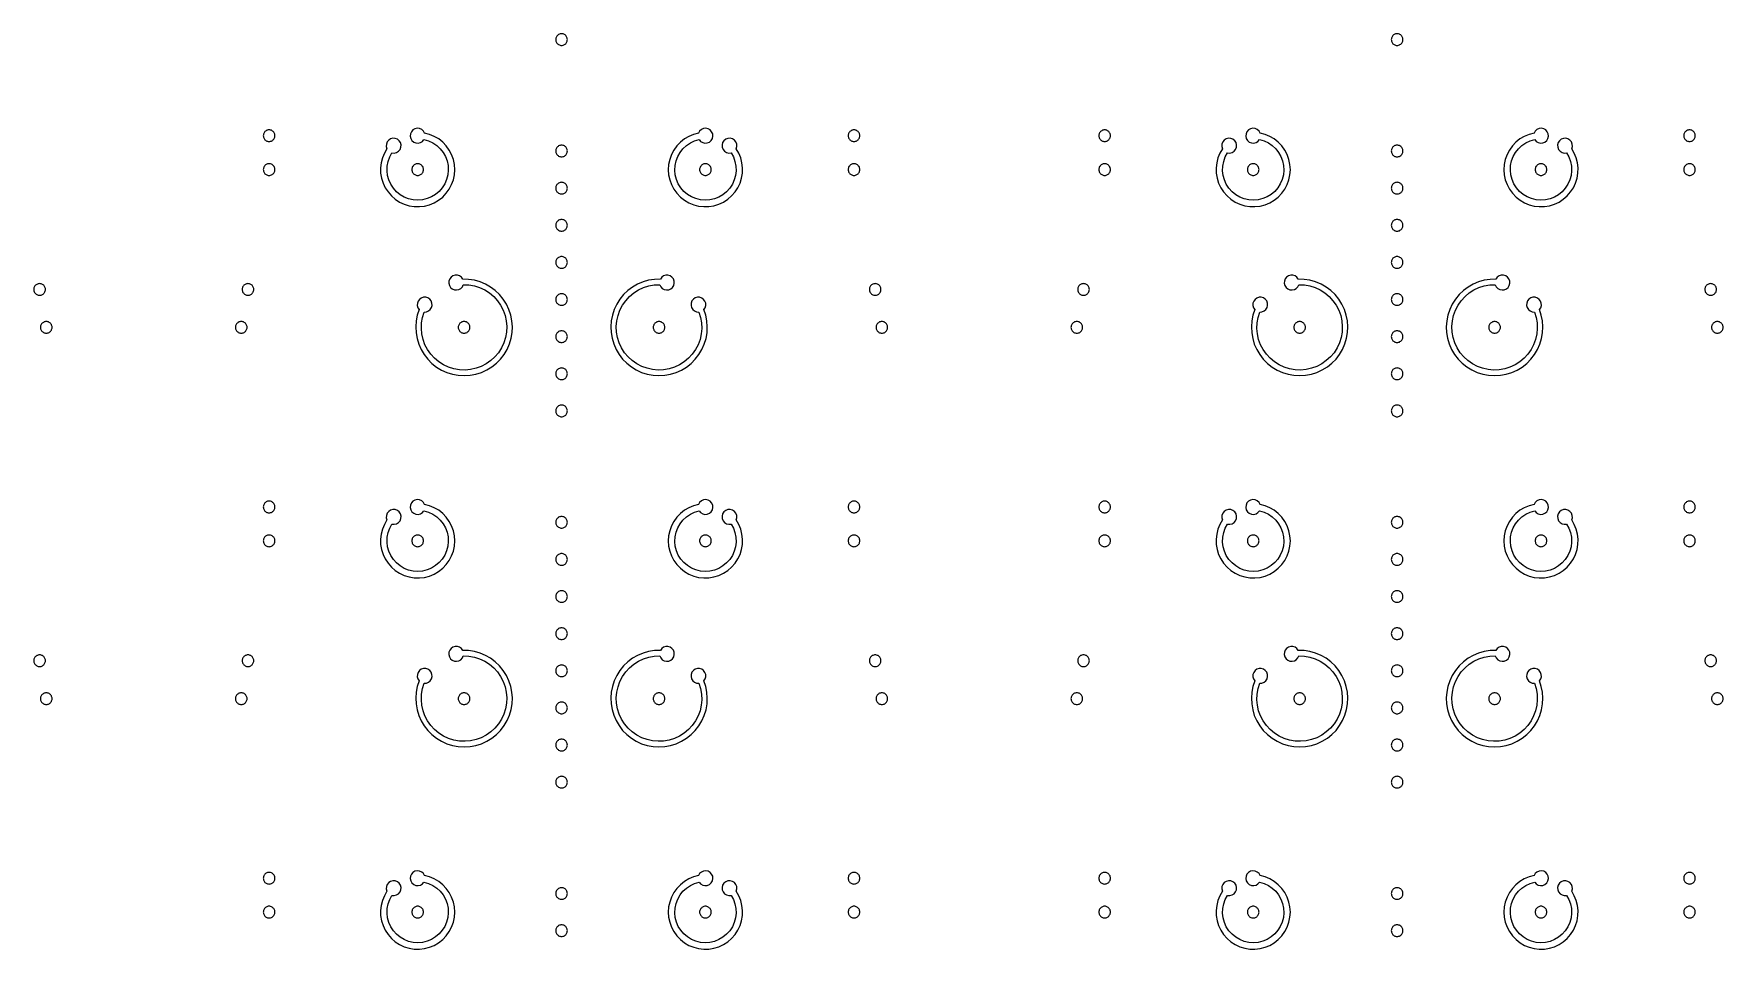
# Model space of a CAD drawing. Extents: x -100 to 100, y -100 to 100.
# Drawn here: x 30.92 to 52.71, y -25.39 to -13.58 of the extents above; entities that cross this region are included whole.
import ezdxf

# ---------------------------------------------------------------- set-up
doc = ezdxf.new("R2010")
doc.units = 0
doc.layers.add('L5', color=7, linetype='continuous')

# ---------------------------------------------------------------- blocks, each defined once
blk = doc.blocks.new('LDI_XFL94-0512-011_L5_B1')
at = {"layer": 'L5'}
for points in [[(33.952, -53.141), (33.942, -53.141), (33.933, -53.143), (33.923, -53.146), (33.915, -53.151), (33.906, -53.156), (33.899, -53.163), (33.893, -53.17), (33.887, -53.178), (33.883, -53.187), (33.88, -53.196), (33.878, -53.206), (33.877, -53.216), (33.878, -53.225), (33.88, -53.235), (33.883, -53.244), (33.887, -53.253), (33.893, -53.261), (33.899, -53.269), (33.906, -53.275), (33.915, -53.281), (33.923, -53.285), (33.933, -53.288), (33.942, -53.29), (33.952, -53.291), (33.962, -53.29), (33.972, -53.288), (33.981, -53.285), (33.99, -53.281), (33.998, -53.275), (34.005, -53.269), (34.012, -53.261), (34.017, -53.253), (34.021, -53.244), (34.025, -53.235), (34.026, -53.225), (34.027, -53.216), (34.026, -53.206), (34.025, -53.196), (34.021, -53.187), (34.017, -53.178), (34.012, -53.17), (34.005, -53.163), (33.998, -53.156), (33.99, -53.151), (33.981, -53.146), (33.972, -53.143), (33.962, -53.141), (33.952, -53.141)], [(35.958, -53.182), (35.943, -53.156), (35.921, -53.136), (35.893, -53.123), (35.863, -53.12), (35.834, -53.126), (35.808, -53.141), (35.788, -53.164), (35.776, -53.191), (35.773, -53.221), (35.779, -53.251), (35.794, -53.277), (35.817, -53.297), (35.845, -53.308), (35.875, -53.311), (35.904, -53.304), (35.93, -53.289), (35.95, -53.266), (36.008, -53.283), (36.063, -53.309), (36.114, -53.343), (36.158, -53.384), (36.196, -53.432), (36.226, -53.485), (36.248, -53.542), (36.26, -53.601), (36.263, -53.662), (36.257, -53.722), (36.242, -53.781), (36.218, -53.837), (36.185, -53.888), (36.146, -53.934), (36.099, -53.973), (36.047, -54.005), (35.991, -54.028), (35.932, -54.043), (35.871, -54.048), (35.811, -54.044), (35.751, -54.03), (35.695, -54.008), (35.642, -53.977), (35.595, -53.938), (35.555, -53.893), (35.522, -53.842), (35.497, -53.787), (35.48, -53.728), (35.473, -53.668), (35.476, -53.607), (35.487, -53.547), (35.508, -53.49), (35.537, -53.437), (35.567, -53.439), (35.597, -53.432), (35.622, -53.416), (35.641, -53.393), (35.653, -53.365), (35.655, -53.335), (35.647, -53.305), (35.631, -53.28), (35.607, -53.261), (35.579, -53.25), (35.549, -53.248), (35.52, -53.256), (35.495, -53.273), (35.476, -53.296), (35.465, -53.324), (35.464, -53.354), (35.472, -53.383), (35.439, -53.441), (35.414, -53.502), (35.397, -53.566), (35.39, -53.632), (35.391, -53.698), (35.402, -53.764), (35.422, -53.827), (35.45, -53.887), (35.487, -53.942), (35.53, -53.992), (35.58, -54.035), (35.636, -54.072), (35.696, -54.1), (35.759, -54.119), (35.824, -54.13), (35.891, -54.131), (35.956, -54.124), (36.021, -54.107), (36.082, -54.082), (36.139, -54.048), (36.191, -54.007), (36.237, -53.959), (36.275, -53.905), (36.306, -53.847), (36.329, -53.784), (36.343, -53.72), (36.347, -53.654), (36.343, -53.587), (36.329, -53.523), (36.307, -53.46), (36.276, -53.402), (36.238, -53.348), (36.192, -53.3), (36.14, -53.258), (36.083, -53.225), (36.022, -53.199), (35.958, -53.182)], [(39.977, -53.383), (39.985, -53.354), (39.984, -53.324), (39.973, -53.296), (39.954, -53.273), (39.929, -53.256), (39.9, -53.248), (39.87, -53.25), (39.842, -53.261), (39.818, -53.28), (39.802, -53.305), (39.795, -53.335), (39.796, -53.365), (39.808, -53.393), (39.827, -53.416), (39.853, -53.432), (39.882, -53.439), (39.912, -53.437), (39.941, -53.49), (39.962, -53.547), (39.973, -53.607), (39.976, -53.668), (39.969, -53.728), (39.953, -53.787), (39.928, -53.842), (39.894, -53.893), (39.854, -53.938), (39.807, -53.977), (39.754, -54.008), (39.698, -54.03), (39.638, -54.044), (39.578, -54.048), (39.517, -54.043), (39.458, -54.028), (39.402, -54.005), (39.35, -53.973), (39.304, -53.934), (39.264, -53.888), (39.231, -53.837), (39.207, -53.781), (39.192, -53.722), (39.186, -53.662), (39.189, -53.601), (39.202, -53.542), (39.223, -53.485), (39.253, -53.432), (39.291, -53.384), (39.336, -53.343), (39.386, -53.309), (39.441, -53.283), (39.499, -53.266), (39.519, -53.289), (39.545, -53.304), (39.574, -53.311), (39.604, -53.308), (39.632, -53.297), (39.655, -53.277), (39.67, -53.251), (39.676, -53.221), (39.674, -53.191), (39.661, -53.164), (39.641, -53.141), (39.615, -53.126), (39.586, -53.12), (39.556, -53.123), (39.528, -53.136), (39.506, -53.156), (39.491, -53.182), (39.427, -53.199), (39.366, -53.225), (39.309, -53.258), (39.257, -53.3), (39.211, -53.348), (39.173, -53.402), (39.142, -53.46), (39.12, -53.523), (39.106, -53.587), (39.102, -53.654), (39.106, -53.72), (39.12, -53.784), (39.143, -53.847), (39.174, -53.905), (39.213, -53.959), (39.258, -54.007), (39.31, -54.048), (39.367, -54.082), (39.429, -54.107), (39.493, -54.124), (39.558, -54.131), (39.625, -54.13), (39.69, -54.119), (39.753, -54.1), (39.813, -54.072), (39.869, -54.035), (39.919, -53.992), (39.963, -53.942), (39.999, -53.887), (40.027, -53.827), (40.047, -53.764), (40.058, -53.698), (40.059, -53.632), (40.052, -53.566), (40.036, -53.502), (40.01, -53.441), (39.977, -53.383)], [(41.497, -53.141), (41.487, -53.141), (41.478, -53.143), (41.468, -53.146), (41.46, -53.151), (41.451, -53.156), (41.444, -53.163), (41.438, -53.17), (41.432, -53.178), (41.428, -53.187), (41.425, -53.196), (41.423, -53.206), (41.422, -53.216), (41.423, -53.225), (41.425, -53.235), (41.428, -53.244), (41.432, -53.253), (41.438, -53.261), (41.444, -53.269), (41.451, -53.275), (41.46, -53.281), (41.468, -53.285), (41.478, -53.288), (41.487, -53.29), (41.497, -53.291), (41.507, -53.29), (41.516, -53.288), (41.526, -53.285), (41.535, -53.281), (41.543, -53.275), (41.55, -53.269), (41.557, -53.261), (41.562, -53.253), (41.566, -53.244), (41.569, -53.235), (41.571, -53.225), (41.572, -53.216), (41.571, -53.206), (41.569, -53.196), (41.566, -53.187), (41.562, -53.178), (41.557, -53.17), (41.55, -53.163), (41.543, -53.156), (41.535, -53.151), (41.526, -53.146), (41.516, -53.143), (41.507, -53.141), (41.497, -53.141)], [(44.731, -53.141), (44.721, -53.141), (44.711, -53.143), (44.702, -53.146), (44.693, -53.151), (44.685, -53.156), (44.678, -53.163), (44.671, -53.17), (44.666, -53.178), (44.661, -53.187), (44.658, -53.196), (44.656, -53.206), (44.656, -53.216), (44.656, -53.225), (44.658, -53.235), (44.661, -53.244), (44.666, -53.253), (44.671, -53.261), (44.678, -53.269), (44.685, -53.275), (44.693, -53.281), (44.702, -53.285), (44.711, -53.288), (44.721, -53.29), (44.731, -53.291), (44.74, -53.29), (44.75, -53.288), (44.759, -53.285), (44.768, -53.281), (44.776, -53.275), (44.784, -53.269), (44.79, -53.261), (44.795, -53.253), (44.8, -53.244), (44.803, -53.235), (44.805, -53.225), (44.806, -53.216), (44.805, -53.206), (44.803, -53.196), (44.8, -53.187), (44.795, -53.178), (44.79, -53.17), (44.784, -53.163), (44.776, -53.156), (44.768, -53.151), (44.759, -53.146), (44.75, -53.143), (44.74, -53.141), (44.731, -53.141)], [(46.736, -53.182), (46.722, -53.156), (46.699, -53.136), (46.672, -53.123), (46.642, -53.12), (46.612, -53.126), (46.586, -53.141), (46.566, -53.164), (46.554, -53.191), (46.551, -53.221), (46.558, -53.251), (46.573, -53.277), (46.596, -53.297), (46.623, -53.308), (46.653, -53.311), (46.683, -53.304), (46.708, -53.289), (46.728, -53.266), (46.787, -53.283), (46.842, -53.309), (46.892, -53.343), (46.937, -53.384), (46.974, -53.432), (47.004, -53.485), (47.026, -53.542), (47.039, -53.601), (47.042, -53.662), (47.036, -53.722), (47.02, -53.781), (46.996, -53.837), (46.964, -53.888), (46.924, -53.934), (46.878, -53.973), (46.826, -54.005), (46.769, -54.028), (46.71, -54.043), (46.65, -54.048), (46.589, -54.044), (46.53, -54.03), (46.473, -54.008), (46.421, -53.977), (46.374, -53.938), (46.333, -53.893), (46.3, -53.842), (46.275, -53.787), (46.259, -53.728), (46.252, -53.668), (46.254, -53.607), (46.266, -53.547), (46.286, -53.49), (46.316, -53.437), (46.346, -53.439), (46.375, -53.432), (46.401, -53.416), (46.42, -53.393), (46.431, -53.365), (46.433, -53.335), (46.425, -53.305), (46.409, -53.28), (46.386, -53.261), (46.358, -53.25), (46.328, -53.248), (46.299, -53.256), (46.273, -53.273), (46.254, -53.296), (46.244, -53.324), (46.242, -53.354), (46.25, -53.383), (46.217, -53.441), (46.192, -53.502), (46.176, -53.566), (46.168, -53.632), (46.17, -53.698), (46.181, -53.764), (46.2, -53.827), (46.229, -53.887), (46.265, -53.942), (46.309, -53.992), (46.359, -54.035), (46.414, -54.072), (46.474, -54.1), (46.537, -54.119), (46.603, -54.13), (46.669, -54.131), (46.735, -54.124), (46.799, -54.107), (46.86, -54.082), (46.917, -54.048), (46.969, -54.007), (47.015, -53.959), (47.054, -53.905), (47.085, -53.847), (47.107, -53.784), (47.121, -53.72), (47.126, -53.654), (47.121, -53.587), (47.108, -53.523), (47.085, -53.46), (47.055, -53.402), (47.016, -53.348), (46.97, -53.3), (46.919, -53.258), (46.862, -53.225), (46.801, -53.199), (46.736, -53.182)], [(50.756, -53.383), (50.764, -53.354), (50.762, -53.324), (50.752, -53.296), (50.733, -53.273), (50.707, -53.256), (50.678, -53.248), (50.648, -53.25), (50.62, -53.261), (50.597, -53.28), (50.581, -53.305), (50.573, -53.335), (50.575, -53.365), (50.586, -53.393), (50.605, -53.416), (50.631, -53.432), (50.66, -53.439), (50.69, -53.437), (50.72, -53.49), (50.74, -53.547), (50.752, -53.607), (50.754, -53.668), (50.747, -53.728), (50.731, -53.787), (50.706, -53.842), (50.673, -53.893), (50.632, -53.938), (50.585, -53.977), (50.533, -54.008), (50.476, -54.03), (50.417, -54.044), (50.356, -54.048), (50.296, -54.043), (50.237, -54.028), (50.18, -54.005), (50.128, -53.973), (50.082, -53.934), (50.042, -53.888), (50.01, -53.837), (49.986, -53.781), (49.97, -53.722), (49.964, -53.662), (49.967, -53.601), (49.98, -53.542), (50.002, -53.485), (50.032, -53.432), (50.069, -53.384), (50.114, -53.343), (50.164, -53.309), (50.219, -53.283), (50.278, -53.266), (50.298, -53.289), (50.323, -53.304), (50.353, -53.311), (50.383, -53.308), (50.41, -53.297), (50.433, -53.277), (50.448, -53.251), (50.455, -53.221), (50.452, -53.191), (50.44, -53.164), (50.42, -53.141), (50.394, -53.126), (50.364, -53.12), (50.334, -53.123), (50.307, -53.136), (50.284, -53.156), (50.269, -53.182), (50.205, -53.199), (50.144, -53.225), (50.087, -53.258), (50.036, -53.3), (49.99, -53.348), (49.951, -53.402), (49.921, -53.46), (49.898, -53.523), (49.885, -53.587), (49.88, -53.654), (49.885, -53.72), (49.899, -53.784), (49.921, -53.847), (49.952, -53.905), (49.991, -53.959), (50.037, -54.007), (50.089, -54.048), (50.146, -54.082), (50.207, -54.107), (50.271, -54.124), (50.337, -54.131), (50.403, -54.13), (50.469, -54.119), (50.532, -54.1), (50.592, -54.072), (50.647, -54.035), (50.697, -53.992), (50.741, -53.942), (50.777, -53.887), (50.806, -53.827), (50.825, -53.764), (50.836, -53.698), (50.838, -53.632), (50.83, -53.566), (50.814, -53.502), (50.789, -53.441), (50.756, -53.383)], [(52.275, -53.141), (52.266, -53.141), (52.256, -53.143), (52.247, -53.146), (52.238, -53.151), (52.23, -53.156), (52.222, -53.163), (52.216, -53.17), (52.21, -53.178), (52.206, -53.187), (52.203, -53.196), (52.201, -53.206), (52.2, -53.216), (52.201, -53.225), (52.203, -53.235), (52.206, -53.244), (52.21, -53.253), (52.216, -53.261), (52.222, -53.269), (52.23, -53.275), (52.238, -53.281), (52.247, -53.285), (52.256, -53.288), (52.266, -53.29), (52.275, -53.291), (52.285, -53.29), (52.295, -53.288), (52.304, -53.285), (52.313, -53.281), (52.321, -53.275), (52.328, -53.269), (52.335, -53.261), (52.34, -53.253), (52.345, -53.244), (52.348, -53.235), (52.35, -53.225), (52.35, -53.216), (52.35, -53.206), (52.348, -53.196), (52.345, -53.187), (52.34, -53.178), (52.335, -53.17), (52.328, -53.163), (52.321, -53.156), (52.313, -53.151), (52.304, -53.146), (52.295, -53.143), (52.285, -53.141), (52.275, -53.141)], [(37.725, -53.338), (37.715, -53.339), (37.705, -53.341), (37.696, -53.344), (37.687, -53.348), (37.679, -53.354), (37.672, -53.36), (37.665, -53.368), (37.66, -53.376), (37.655, -53.384), (37.652, -53.394), (37.65, -53.403), (37.65, -53.413), (37.65, -53.423), (37.652, -53.433), (37.655, -53.442), (37.66, -53.451), (37.665, -53.459), (37.672, -53.466), (37.679, -53.473), (37.687, -53.478), (37.696, -53.482), (37.705, -53.486), (37.715, -53.488), (37.725, -53.488), (37.734, -53.488), (37.744, -53.486), (37.753, -53.482), (37.762, -53.478), (37.77, -53.473), (37.778, -53.466), (37.784, -53.459), (37.79, -53.451), (37.794, -53.442), (37.797, -53.433), (37.799, -53.423), (37.8, -53.413), (37.799, -53.403), (37.797, -53.394), (37.794, -53.384), (37.79, -53.376), (37.784, -53.368), (37.778, -53.36), (37.77, -53.354), (37.762, -53.348), (37.753, -53.344), (37.744, -53.341), (37.734, -53.339), (37.725, -53.338)], [(48.503, -53.338), (48.493, -53.339), (48.484, -53.341), (48.474, -53.344), (48.465, -53.348), (48.457, -53.354), (48.45, -53.36), (48.443, -53.368), (48.438, -53.376), (48.434, -53.384), (48.431, -53.394), (48.429, -53.403), (48.428, -53.413), (48.429, -53.423), (48.431, -53.433), (48.434, -53.442), (48.438, -53.451), (48.443, -53.459), (48.45, -53.466), (48.457, -53.473), (48.465, -53.478), (48.474, -53.482), (48.484, -53.486), (48.493, -53.488), (48.503, -53.488), (48.513, -53.488), (48.522, -53.486), (48.532, -53.482), (48.54, -53.478), (48.549, -53.473), (48.556, -53.466), (48.562, -53.459), (48.568, -53.451), (48.572, -53.442), (48.575, -53.433), (48.577, -53.423), (48.578, -53.413), (48.577, -53.403), (48.575, -53.394), (48.572, -53.384), (48.568, -53.376), (48.562, -53.368), (48.556, -53.36), (48.549, -53.354), (48.54, -53.348), (48.532, -53.344), (48.522, -53.341), (48.513, -53.339), (48.503, -53.338)], [(33.952, -53.578), (33.942, -53.578), (33.933, -53.58), (33.923, -53.583), (33.915, -53.588), (33.906, -53.593), (33.899, -53.6), (33.893, -53.607), (33.887, -53.615), (33.883, -53.624), (33.88, -53.633), (33.878, -53.643), (33.877, -53.653), (33.878, -53.662), (33.88, -53.672), (33.883, -53.681), (33.887, -53.69), (33.893, -53.698), (33.899, -53.706), (33.906, -53.712), (33.915, -53.718), (33.923, -53.722), (33.933, -53.725), (33.942, -53.727), (33.952, -53.728), (33.962, -53.727), (33.972, -53.725), (33.981, -53.722), (33.99, -53.718), (33.998, -53.712), (34.005, -53.706), (34.012, -53.698), (34.017, -53.69), (34.021, -53.681), (34.025, -53.672), (34.026, -53.662), (34.027, -53.653), (34.026, -53.643), (34.025, -53.633), (34.021, -53.624), (34.017, -53.615), (34.012, -53.607), (34.005, -53.6), (33.998, -53.593), (33.99, -53.588), (33.981, -53.583), (33.972, -53.58), (33.962, -53.578), (33.952, -53.578)], [(35.868, -53.578), (35.858, -53.578), (35.849, -53.58), (35.84, -53.583), (35.831, -53.588), (35.823, -53.593), (35.815, -53.6), (35.809, -53.607), (35.803, -53.615), (35.799, -53.624), (35.796, -53.633), (35.794, -53.643), (35.793, -53.653), (35.794, -53.662), (35.796, -53.672), (35.799, -53.681), (35.803, -53.69), (35.809, -53.698), (35.815, -53.706), (35.823, -53.712), (35.831, -53.718), (35.84, -53.722), (35.849, -53.725), (35.858, -53.727), (35.868, -53.728), (35.878, -53.727), (35.888, -53.725), (35.897, -53.722), (35.906, -53.718), (35.914, -53.712), (35.921, -53.706), (35.928, -53.698), (35.933, -53.69), (35.938, -53.681), (35.941, -53.672), (35.943, -53.662), (35.943, -53.653), (35.943, -53.643), (35.941, -53.633), (35.938, -53.624), (35.933, -53.615), (35.928, -53.607), (35.921, -53.6), (35.914, -53.593), (35.906, -53.588), (35.897, -53.583), (35.888, -53.58), (35.878, -53.578), (35.868, -53.578)], [(39.581, -53.578), (39.571, -53.578), (39.561, -53.58), (39.552, -53.583), (39.543, -53.588), (39.535, -53.593), (39.528, -53.6), (39.521, -53.607), (39.516, -53.615), (39.512, -53.624), (39.508, -53.633), (39.506, -53.643), (39.506, -53.653), (39.506, -53.662), (39.508, -53.672), (39.512, -53.681), (39.516, -53.69), (39.521, -53.698), (39.528, -53.706), (39.535, -53.712), (39.543, -53.718), (39.552, -53.722), (39.561, -53.725), (39.571, -53.727), (39.581, -53.728), (39.591, -53.727), (39.6, -53.725), (39.61, -53.722), (39.618, -53.718), (39.626, -53.712), (39.634, -53.706), (39.64, -53.698), (39.646, -53.69), (39.65, -53.681), (39.653, -53.672), (39.655, -53.662), (39.656, -53.653), (39.655, -53.643), (39.653, -53.633), (39.65, -53.624), (39.646, -53.615), (39.64, -53.607), (39.634, -53.6), (39.626, -53.593), (39.618, -53.588), (39.61, -53.583), (39.6, -53.58), (39.591, -53.578), (39.581, -53.578)], [(41.497, -53.578), (41.487, -53.578), (41.478, -53.58), (41.468, -53.583), (41.46, -53.588), (41.451, -53.593), (41.444, -53.6), (41.438, -53.607), (41.432, -53.615), (41.428, -53.624), (41.425, -53.633), (41.423, -53.643), (41.422, -53.653), (41.423, -53.662), (41.425, -53.672), (41.428, -53.681), (41.432, -53.69), (41.438, -53.698), (41.444, -53.706), (41.451, -53.712), (41.46, -53.718), (41.468, -53.722), (41.478, -53.725), (41.487, -53.727), (41.497, -53.728), (41.507, -53.727), (41.516, -53.725), (41.526, -53.722), (41.535, -53.718), (41.543, -53.712), (41.55, -53.706), (41.557, -53.698), (41.562, -53.69), (41.566, -53.681), (41.569, -53.672), (41.571, -53.662), (41.572, -53.653), (41.571, -53.643), (41.569, -53.633), (41.566, -53.624), (41.562, -53.615), (41.557, -53.607), (41.55, -53.6), (41.543, -53.593), (41.535, -53.588), (41.526, -53.583), (41.516, -53.58), (41.507, -53.578), (41.497, -53.578)], [(44.731, -53.578), (44.721, -53.578), (44.711, -53.58), (44.702, -53.583), (44.693, -53.588), (44.685, -53.593), (44.678, -53.6), (44.671, -53.607), (44.666, -53.615), (44.661, -53.624), (44.658, -53.633), (44.656, -53.643), (44.656, -53.653), (44.656, -53.662), (44.658, -53.672), (44.661, -53.681), (44.666, -53.69), (44.671, -53.698), (44.678, -53.706), (44.685, -53.712), (44.693, -53.718), (44.702, -53.722), (44.711, -53.725), (44.721, -53.727), (44.731, -53.728), (44.74, -53.727), (44.75, -53.725), (44.759, -53.722), (44.768, -53.718), (44.776, -53.712), (44.784, -53.706), (44.79, -53.698), (44.795, -53.69), (44.8, -53.681), (44.803, -53.672), (44.805, -53.662), (44.806, -53.653), (44.805, -53.643), (44.803, -53.633), (44.8, -53.624), (44.795, -53.615), (44.79, -53.607), (44.784, -53.6), (44.776, -53.593), (44.768, -53.588), (44.759, -53.583), (44.75, -53.58), (44.74, -53.578), (44.731, -53.578)], [(46.647, -53.578), (46.637, -53.578), (46.627, -53.58), (46.618, -53.583), (46.609, -53.588), (46.601, -53.593), (46.594, -53.6), (46.587, -53.607), (46.582, -53.615), (46.577, -53.624), (46.574, -53.633), (46.572, -53.643), (46.572, -53.653), (46.572, -53.662), (46.574, -53.672), (46.577, -53.681), (46.582, -53.69), (46.587, -53.698), (46.594, -53.706), (46.601, -53.712), (46.609, -53.718), (46.618, -53.722), (46.627, -53.725), (46.637, -53.727), (46.647, -53.728), (46.656, -53.727), (46.666, -53.725), (46.675, -53.722), (46.684, -53.718), (46.692, -53.712), (46.7, -53.706), (46.706, -53.698), (46.712, -53.69), (46.716, -53.681), (46.719, -53.672), (46.721, -53.662), (46.722, -53.653), (46.721, -53.643), (46.719, -53.633), (46.716, -53.624), (46.712, -53.615), (46.706, -53.607), (46.7, -53.6), (46.692, -53.593), (46.684, -53.588), (46.675, -53.583), (46.666, -53.58), (46.656, -53.578), (46.647, -53.578)], [(50.359, -53.578), (50.349, -53.578), (50.34, -53.58), (50.331, -53.583), (50.322, -53.588), (50.314, -53.593), (50.306, -53.6), (50.3, -53.607), (50.294, -53.615), (50.29, -53.624), (50.287, -53.633), (50.285, -53.643), (50.284, -53.653), (50.285, -53.662), (50.287, -53.672), (50.29, -53.681), (50.294, -53.69), (50.3, -53.698), (50.306, -53.706), (50.314, -53.712), (50.322, -53.718), (50.331, -53.722), (50.34, -53.725), (50.349, -53.727), (50.359, -53.728), (50.369, -53.727), (50.379, -53.725), (50.388, -53.722), (50.397, -53.718), (50.405, -53.712), (50.412, -53.706), (50.419, -53.698), (50.424, -53.69), (50.429, -53.681), (50.432, -53.672), (50.434, -53.662), (50.434, -53.653), (50.434, -53.643), (50.432, -53.633), (50.429, -53.624), (50.424, -53.615), (50.419, -53.607), (50.412, -53.6), (50.405, -53.593), (50.397, -53.588), (50.388, -53.583), (50.379, -53.58), (50.369, -53.578), (50.359, -53.578)], [(52.275, -53.578), (52.266, -53.578), (52.256, -53.58), (52.247, -53.583), (52.238, -53.588), (52.23, -53.593), (52.222, -53.6), (52.216, -53.607), (52.21, -53.615), (52.206, -53.624), (52.203, -53.633), (52.201, -53.643), (52.2, -53.653), (52.201, -53.662), (52.203, -53.672), (52.206, -53.681), (52.21, -53.69), (52.216, -53.698), (52.222, -53.706), (52.23, -53.712), (52.238, -53.718), (52.247, -53.722), (52.256, -53.725), (52.266, -53.727), (52.275, -53.728), (52.285, -53.727), (52.295, -53.725), (52.304, -53.722), (52.313, -53.718), (52.321, -53.712), (52.328, -53.706), (52.335, -53.698), (52.34, -53.69), (52.345, -53.681), (52.348, -53.672), (52.35, -53.662), (52.35, -53.653), (52.35, -53.643), (52.348, -53.633), (52.345, -53.624), (52.34, -53.615), (52.335, -53.607), (52.328, -53.6), (52.321, -53.593), (52.313, -53.588), (52.304, -53.583), (52.295, -53.58), (52.285, -53.578), (52.275, -53.578)], [(37.725, -53.817), (37.715, -53.818), (37.705, -53.82), (37.696, -53.823), (37.687, -53.827), (37.679, -53.833), (37.672, -53.839), (37.665, -53.847), (37.66, -53.855), (37.655, -53.864), (37.652, -53.873), (37.65, -53.882), (37.65, -53.892), (37.65, -53.902), (37.652, -53.912), (37.655, -53.921), (37.66, -53.93), (37.665, -53.938), (37.672, -53.945), (37.679, -53.952), (37.687, -53.957), (37.696, -53.962), (37.705, -53.965), (37.715, -53.967), (37.725, -53.967), (37.734, -53.967), (37.744, -53.965), (37.753, -53.962), (37.762, -53.957), (37.77, -53.952), (37.778, -53.945), (37.784, -53.938), (37.79, -53.93), (37.794, -53.921), (37.797, -53.912), (37.799, -53.902), (37.8, -53.892), (37.799, -53.882), (37.797, -53.873), (37.794, -53.864), (37.79, -53.855), (37.784, -53.847), (37.778, -53.839), (37.77, -53.833), (37.762, -53.827), (37.753, -53.823), (37.744, -53.82), (37.734, -53.818), (37.725, -53.817)], [(48.503, -53.817), (48.493, -53.818), (48.484, -53.82), (48.474, -53.823), (48.465, -53.827), (48.457, -53.833), (48.45, -53.839), (48.443, -53.847), (48.438, -53.855), (48.434, -53.864), (48.431, -53.873), (48.429, -53.882), (48.428, -53.892), (48.429, -53.902), (48.431, -53.912), (48.434, -53.921), (48.438, -53.93), (48.443, -53.938), (48.45, -53.945), (48.457, -53.952), (48.465, -53.957), (48.474, -53.962), (48.484, -53.965), (48.493, -53.967), (48.503, -53.967), (48.513, -53.967), (48.522, -53.965), (48.532, -53.962), (48.54, -53.957), (48.549, -53.952), (48.556, -53.945), (48.562, -53.938), (48.568, -53.93), (48.572, -53.921), (48.575, -53.912), (48.577, -53.902), (48.578, -53.892), (48.577, -53.882), (48.575, -53.873), (48.572, -53.864), (48.568, -53.855), (48.562, -53.847), (48.556, -53.839), (48.549, -53.833), (48.54, -53.827), (48.532, -53.823), (48.522, -53.82), (48.513, -53.818), (48.503, -53.817)], [(37.725, -54.296), (37.715, -54.297), (37.705, -54.299), (37.696, -54.302), (37.687, -54.306), (37.679, -54.312), (37.672, -54.318), (37.665, -54.326), (37.66, -54.334), (37.655, -54.343), (37.652, -54.352), (37.65, -54.361), (37.65, -54.371), (37.65, -54.381), (37.652, -54.391), (37.655, -54.4), (37.66, -54.409), (37.665, -54.417), (37.672, -54.424), (37.679, -54.431), (37.687, -54.436), (37.696, -54.441), (37.705, -54.444), (37.715, -54.446), (37.725, -54.446), (37.734, -54.446), (37.744, -54.444), (37.753, -54.441), (37.762, -54.436), (37.77, -54.431), (37.778, -54.424), (37.784, -54.417), (37.79, -54.409), (37.794, -54.4), (37.797, -54.391), (37.799, -54.381), (37.8, -54.371), (37.799, -54.361), (37.797, -54.352), (37.794, -54.343), (37.79, -54.334), (37.784, -54.326), (37.778, -54.318), (37.77, -54.312), (37.762, -54.306), (37.753, -54.302), (37.744, -54.299), (37.734, -54.297), (37.725, -54.296)], [(48.503, -54.296), (48.493, -54.297), (48.484, -54.299), (48.474, -54.302), (48.465, -54.306), (48.457, -54.312), (48.45, -54.318), (48.443, -54.326), (48.438, -54.334), (48.434, -54.343), (48.431, -54.352), (48.429, -54.361), (48.428, -54.371), (48.429, -54.381), (48.431, -54.391), (48.434, -54.4), (48.438, -54.409), (48.443, -54.417), (48.45, -54.424), (48.457, -54.431), (48.465, -54.436), (48.474, -54.441), (48.484, -54.444), (48.493, -54.446), (48.503, -54.446), (48.513, -54.446), (48.522, -54.444), (48.532, -54.441), (48.54, -54.436), (48.549, -54.431), (48.556, -54.424), (48.562, -54.417), (48.568, -54.409), (48.572, -54.4), (48.575, -54.391), (48.577, -54.381), (48.578, -54.371), (48.577, -54.361), (48.575, -54.352), (48.572, -54.343), (48.568, -54.334), (48.562, -54.326), (48.556, -54.318), (48.549, -54.312), (48.54, -54.306), (48.532, -54.302), (48.522, -54.299), (48.513, -54.297), (48.503, -54.296)], [(37.725, -54.775), (37.715, -54.776), (37.705, -54.778), (37.696, -54.781), (37.687, -54.785), (37.679, -54.791), (37.672, -54.797), (37.665, -54.805), (37.66, -54.813), (37.655, -54.822), (37.652, -54.831), (37.65, -54.841), (37.65, -54.85), (37.65, -54.86), (37.652, -54.87), (37.655, -54.879), (37.66, -54.888), (37.665, -54.896), (37.672, -54.903), (37.679, -54.91), (37.687, -54.915), (37.696, -54.92), (37.705, -54.923), (37.715, -54.925), (37.725, -54.925), (37.734, -54.925), (37.744, -54.923), (37.753, -54.92), (37.762, -54.915), (37.77, -54.91), (37.778, -54.903), (37.784, -54.896), (37.79, -54.888), (37.794, -54.879), (37.797, -54.87), (37.799, -54.86), (37.8, -54.85), (37.799, -54.841), (37.797, -54.831), (37.794, -54.822), (37.79, -54.813), (37.784, -54.805), (37.778, -54.797), (37.77, -54.791), (37.762, -54.785), (37.753, -54.781), (37.744, -54.778), (37.734, -54.776), (37.725, -54.775)], [(48.503, -54.775), (48.493, -54.776), (48.484, -54.778), (48.474, -54.781), (48.465, -54.785), (48.457, -54.791), (48.45, -54.797), (48.443, -54.805), (48.438, -54.813), (48.434, -54.822), (48.431, -54.831), (48.429, -54.841), (48.428, -54.85), (48.429, -54.86), (48.431, -54.87), (48.434, -54.879), (48.438, -54.888), (48.443, -54.896), (48.45, -54.903), (48.457, -54.91), (48.465, -54.915), (48.474, -54.92), (48.484, -54.923), (48.493, -54.925), (48.503, -54.925), (48.513, -54.925), (48.522, -54.923), (48.532, -54.92), (48.54, -54.915), (48.549, -54.91), (48.556, -54.903), (48.562, -54.896), (48.568, -54.888), (48.572, -54.879), (48.575, -54.87), (48.577, -54.86), (48.578, -54.85), (48.577, -54.841), (48.575, -54.831), (48.572, -54.822), (48.568, -54.813), (48.562, -54.805), (48.556, -54.797), (48.549, -54.791), (48.54, -54.785), (48.532, -54.781), (48.522, -54.778), (48.513, -54.776), (48.503, -54.775)], [(30.992, -55.124), (30.982, -55.125), (30.972, -55.127), (30.963, -55.13), (30.954, -55.134), (30.946, -55.14), (30.939, -55.146), (30.932, -55.154), (30.927, -55.162), (30.922, -55.17), (30.919, -55.18), (30.917, -55.189), (30.917, -55.199), (30.917, -55.209), (30.919, -55.219), (30.922, -55.228), (30.927, -55.237), (30.932, -55.245), (30.939, -55.252), (30.946, -55.259), (30.954, -55.264), (30.963, -55.268), (30.972, -55.272), (30.982, -55.274), (30.992, -55.274), (31.001, -55.274), (31.011, -55.272), (31.02, -55.268), (31.029, -55.264), (31.037, -55.259), (31.045, -55.252), (31.051, -55.245), (31.056, -55.237), (31.061, -55.228), (31.064, -55.219), (31.066, -55.209), (31.067, -55.199), (31.066, -55.189), (31.064, -55.18), (31.061, -55.17), (31.056, -55.162), (31.051, -55.154), (31.045, -55.146), (31.037, -55.14), (31.029, -55.134), (31.02, -55.13), (31.011, -55.127), (31.001, -55.125), (30.992, -55.124)], [(33.679, -55.124), (33.669, -55.125), (33.66, -55.127), (33.65, -55.13), (33.642, -55.134), (33.633, -55.14), (33.626, -55.146), (33.62, -55.154), (33.614, -55.162), (33.61, -55.17), (33.607, -55.18), (33.605, -55.189), (33.604, -55.199), (33.605, -55.209), (33.607, -55.219), (33.61, -55.228), (33.614, -55.237), (33.62, -55.245), (33.626, -55.252), (33.633, -55.259), (33.642, -55.264), (33.65, -55.268), (33.66, -55.272), (33.669, -55.274), (33.679, -55.274), (33.689, -55.274), (33.699, -55.272), (33.708, -55.268), (33.717, -55.264), (33.725, -55.259), (33.732, -55.252), (33.739, -55.245), (33.744, -55.237), (33.748, -55.228), (33.752, -55.219), (33.753, -55.209), (33.754, -55.199), (33.753, -55.189), (33.752, -55.18), (33.748, -55.17), (33.744, -55.162), (33.739, -55.154), (33.732, -55.146), (33.725, -55.14), (33.717, -55.134), (33.708, -55.13), (33.699, -55.127), (33.689, -55.125), (33.679, -55.124)], [(36.45, -55.066), (36.433, -55.043), (36.409, -55.025), (36.381, -55.016), (36.352, -55.016), (36.324, -55.024), (36.3, -55.041), (36.282, -55.064), (36.271, -55.091), (36.27, -55.12), (36.277, -55.148), (36.293, -55.173), (36.315, -55.192), (36.342, -55.204), (36.371, -55.206), (36.399, -55.2), (36.425, -55.186), (36.445, -55.164), (36.457, -55.138), (36.529, -55.141), (36.6, -55.154), (36.668, -55.176), (36.733, -55.206), (36.794, -55.245), (36.849, -55.292), (36.898, -55.345), (36.939, -55.404), (36.972, -55.468), (36.996, -55.535), (37.012, -55.606), (37.018, -55.677), (37.015, -55.749), (37.002, -55.82), (36.98, -55.889), (36.95, -55.954), (36.911, -56.015), (36.865, -56.07), (36.812, -56.118), (36.753, -56.16), (36.689, -56.193), (36.621, -56.217), (36.551, -56.233), (36.48, -56.239), (36.408, -56.236), (36.337, -56.224), (36.268, -56.202), (36.203, -56.172), (36.142, -56.133), (36.087, -56.087), (36.038, -56.034), (35.997, -55.976), (35.963, -55.912), (35.939, -55.844), (35.923, -55.774), (35.916, -55.702), (35.919, -55.63), (35.932, -55.56), (35.953, -55.491), (35.982, -55.488), (36.009, -55.477), (36.031, -55.458), (36.047, -55.433), (36.054, -55.405), (36.053, -55.376), (36.042, -55.348), (36.024, -55.325), (36, -55.309), (35.972, -55.3), (35.943, -55.301), (35.915, -55.31), (35.892, -55.327), (35.874, -55.35), (35.865, -55.378), (35.864, -55.407), (35.872, -55.435), (35.888, -55.46), (35.864, -55.532), (35.85, -55.606), (35.844, -55.682), (35.848, -55.757), (35.861, -55.832), (35.883, -55.905), (35.914, -55.974), (35.952, -56.039), (35.999, -56.099), (36.052, -56.153), (36.112, -56.2), (36.176, -56.239), (36.246, -56.271), (36.318, -56.293), (36.392, -56.307), (36.468, -56.311), (36.544, -56.307), (36.618, -56.293), (36.691, -56.27), (36.76, -56.238), (36.824, -56.199), (36.884, -56.152), (36.937, -56.098), (36.983, -56.037), (37.022, -55.972), (37.052, -55.903), (37.074, -55.83), (37.086, -55.755), (37.09, -55.68), (37.084, -55.604), (37.069, -55.53), (37.045, -55.458), (37.013, -55.389), (36.973, -55.325), (36.925, -55.266), (36.87, -55.214), (36.809, -55.168), (36.743, -55.131), (36.674, -55.101), (36.601, -55.08), (36.526, -55.069), (36.45, -55.066)], [(39.561, -55.46), (39.577, -55.435), (39.585, -55.407), (39.584, -55.378), (39.575, -55.35), (39.557, -55.327), (39.534, -55.31), (39.506, -55.301), (39.477, -55.3), (39.449, -55.309), (39.425, -55.325), (39.407, -55.348), (39.396, -55.376), (39.395, -55.405), (39.402, -55.433), (39.418, -55.458), (39.44, -55.477), (39.467, -55.488), (39.496, -55.491), (39.518, -55.56), (39.53, -55.63), (39.533, -55.702), (39.526, -55.774), (39.511, -55.844), (39.486, -55.912), (39.452, -55.976), (39.411, -56.034), (39.362, -56.087), (39.307, -56.133), (39.246, -56.172), (39.181, -56.202), (39.112, -56.224), (39.041, -56.236), (38.97, -56.239), (38.898, -56.233), (38.828, -56.217), (38.76, -56.193), (38.696, -56.16), (38.637, -56.118), (38.584, -56.07), (38.538, -56.015), (38.499, -55.954), (38.469, -55.889), (38.447, -55.82), (38.434, -55.749), (38.431, -55.677), (38.437, -55.606), (38.453, -55.535), (38.477, -55.468), (38.51, -55.404), (38.552, -55.345), (38.6, -55.292), (38.655, -55.245), (38.716, -55.206), (38.781, -55.176), (38.849, -55.154), (38.92, -55.141), (38.992, -55.138), (39.004, -55.164), (39.024, -55.186), (39.05, -55.2), (39.078, -55.206), (39.107, -55.204), (39.134, -55.192), (39.157, -55.173), (39.172, -55.148), (39.179, -55.12), (39.178, -55.091), (39.167, -55.064), (39.149, -55.041), (39.125, -55.024), (39.097, -55.016), (39.068, -55.016), (39.04, -55.025), (39.017, -55.043), (38.999, -55.066), (38.923, -55.069), (38.848, -55.08), (38.776, -55.101), (38.706, -55.131), (38.64, -55.168), (38.579, -55.214), (38.524, -55.266), (38.477, -55.325), (38.436, -55.389), (38.404, -55.458), (38.38, -55.53), (38.365, -55.604), (38.359, -55.68), (38.363, -55.755), (38.376, -55.83), (38.397, -55.903), (38.428, -55.972), (38.466, -56.037), (38.512, -56.098), (38.565, -56.152), (38.625, -56.199), (38.689, -56.238), (38.758, -56.27), (38.831, -56.293), (38.905, -56.307), (38.981, -56.311), (39.057, -56.307), (39.131, -56.293), (39.204, -56.271), (39.273, -56.239), (39.337, -56.2), (39.397, -56.153), (39.45, -56.099), (39.497, -56.039), (39.536, -55.974), (39.566, -55.905), (39.588, -55.832), (39.601, -55.757), (39.605, -55.682), (39.599, -55.606), (39.585, -55.532), (39.561, -55.46)], [(41.77, -55.124), (41.76, -55.125), (41.751, -55.127), (41.741, -55.13), (41.732, -55.134), (41.724, -55.14), (41.717, -55.146), (41.71, -55.154), (41.705, -55.162), (41.701, -55.17), (41.698, -55.18), (41.696, -55.189), (41.695, -55.199), (41.696, -55.209), (41.698, -55.219), (41.701, -55.228), (41.705, -55.237), (41.71, -55.245), (41.717, -55.252), (41.724, -55.259), (41.732, -55.264), (41.741, -55.268), (41.751, -55.272), (41.76, -55.274), (41.77, -55.274), (41.78, -55.274), (41.789, -55.272), (41.799, -55.268), (41.807, -55.264), (41.816, -55.259), (41.823, -55.252), (41.829, -55.245), (41.835, -55.237), (41.839, -55.228), (41.842, -55.219), (41.844, -55.209), (41.845, -55.199), (41.844, -55.189), (41.842, -55.18), (41.839, -55.17), (41.835, -55.162), (41.829, -55.154), (41.823, -55.146), (41.816, -55.14), (41.807, -55.134), (41.799, -55.13), (41.789, -55.127), (41.78, -55.125), (41.77, -55.124)], [(44.458, -55.124), (44.448, -55.125), (44.438, -55.127), (44.429, -55.13), (44.42, -55.134), (44.412, -55.14), (44.405, -55.146), (44.398, -55.154), (44.393, -55.162), (44.388, -55.17), (44.385, -55.18), (44.383, -55.189), (44.383, -55.199), (44.383, -55.209), (44.385, -55.219), (44.388, -55.228), (44.393, -55.237), (44.398, -55.245), (44.405, -55.252), (44.412, -55.259), (44.42, -55.264), (44.429, -55.268), (44.438, -55.272), (44.448, -55.274), (44.458, -55.274), (44.467, -55.274), (44.477, -55.272), (44.486, -55.268), (44.495, -55.264), (44.503, -55.259), (44.511, -55.252), (44.517, -55.245), (44.523, -55.237), (44.527, -55.228), (44.53, -55.219), (44.532, -55.209), (44.533, -55.199), (44.532, -55.189), (44.53, -55.18), (44.527, -55.17), (44.523, -55.162), (44.517, -55.154), (44.511, -55.146), (44.503, -55.14), (44.495, -55.134), (44.486, -55.13), (44.477, -55.127), (44.467, -55.125), (44.458, -55.124)], [(47.228, -55.066), (47.211, -55.043), (47.187, -55.025), (47.16, -55.016), (47.13, -55.016), (47.102, -55.024), (47.078, -55.041), (47.06, -55.064), (47.05, -55.091), (47.048, -55.12), (47.056, -55.148), (47.071, -55.173), (47.093, -55.192), (47.12, -55.204), (47.149, -55.206), (47.178, -55.2), (47.203, -55.186), (47.223, -55.164), (47.236, -55.138), (47.307, -55.141), (47.378, -55.154), (47.447, -55.176), (47.512, -55.206), (47.572, -55.245), (47.627, -55.292), (47.676, -55.345), (47.717, -55.404), (47.75, -55.468), (47.775, -55.535), (47.79, -55.606), (47.796, -55.677), (47.793, -55.749), (47.78, -55.82), (47.759, -55.889), (47.728, -55.954), (47.69, -56.015), (47.643, -56.07), (47.59, -56.118), (47.531, -56.16), (47.468, -56.193), (47.4, -56.217), (47.33, -56.233), (47.258, -56.239), (47.186, -56.236), (47.115, -56.224), (47.047, -56.202), (46.981, -56.172), (46.921, -56.133), (46.865, -56.087), (46.817, -56.034), (46.775, -55.976), (46.742, -55.912), (46.717, -55.844), (46.701, -55.774), (46.695, -55.702), (46.698, -55.63), (46.71, -55.56), (46.731, -55.491), (46.76, -55.488), (46.787, -55.477), (46.81, -55.458), (46.825, -55.433), (46.833, -55.405), (46.831, -55.376), (46.821, -55.348), (46.803, -55.325), (46.779, -55.309), (46.751, -55.3), (46.722, -55.301), (46.694, -55.31), (46.67, -55.327), (46.653, -55.35), (46.643, -55.378), (46.642, -55.407), (46.65, -55.435), (46.666, -55.46), (46.643, -55.532), (46.628, -55.606), (46.623, -55.682), (46.627, -55.757), (46.64, -55.832), (46.661, -55.905), (46.692, -55.974), (46.731, -56.039), (46.777, -56.099), (46.831, -56.153), (46.89, -56.2), (46.955, -56.239), (47.024, -56.271), (47.096, -56.293), (47.171, -56.307), (47.247, -56.311), (47.322, -56.307), (47.397, -56.293), (47.469, -56.27), (47.538, -56.238), (47.603, -56.199), (47.662, -56.152), (47.715, -56.098), (47.761, -56.037), (47.8, -55.972), (47.83, -55.903), (47.852, -55.83), (47.865, -55.755), (47.868, -55.68), (47.862, -55.604), (47.848, -55.53), (47.824, -55.458), (47.791, -55.389), (47.751, -55.325), (47.703, -55.266), (47.648, -55.214), (47.588, -55.168), (47.522, -55.131), (47.452, -55.101), (47.379, -55.08), (47.304, -55.069), (47.228, -55.066)], [(50.34, -55.46), (50.356, -55.435), (50.364, -55.407), (50.363, -55.378), (50.353, -55.35), (50.336, -55.327), (50.312, -55.31), (50.284, -55.301), (50.255, -55.3), (50.227, -55.309), (50.203, -55.325), (50.185, -55.348), (50.175, -55.376), (50.173, -55.405), (50.181, -55.433), (50.196, -55.458), (50.219, -55.477), (50.246, -55.488), (50.275, -55.491), (50.296, -55.56), (50.308, -55.63), (50.311, -55.702), (50.305, -55.774), (50.289, -55.844), (50.264, -55.912), (50.231, -55.976), (50.189, -56.034), (50.141, -56.087), (50.085, -56.133), (50.025, -56.172), (49.959, -56.202), (49.891, -56.224), (49.82, -56.236), (49.748, -56.239), (49.676, -56.233), (49.606, -56.217), (49.538, -56.193), (49.475, -56.16), (49.416, -56.118), (49.363, -56.07), (49.316, -56.015), (49.278, -55.954), (49.247, -55.889), (49.226, -55.82), (49.213, -55.749), (49.21, -55.677), (49.216, -55.606), (49.231, -55.535), (49.256, -55.468), (49.289, -55.404), (49.33, -55.345), (49.379, -55.292), (49.434, -55.245), (49.494, -55.206), (49.559, -55.176), (49.628, -55.154), (49.699, -55.141), (49.77, -55.138), (49.783, -55.164), (49.803, -55.186), (49.828, -55.2), (49.857, -55.206), (49.886, -55.204), (49.913, -55.192), (49.935, -55.173), (49.95, -55.148), (49.958, -55.12), (49.956, -55.091), (49.946, -55.064), (49.928, -55.041), (49.904, -55.024), (49.876, -55.016), (49.846, -55.016), (49.819, -55.025), (49.795, -55.043), (49.778, -55.066), (49.702, -55.069), (49.627, -55.08), (49.554, -55.101), (49.484, -55.131), (49.418, -55.168), (49.358, -55.214), (49.303, -55.266), (49.255, -55.325), (49.215, -55.389), (49.182, -55.458), (49.158, -55.53), (49.144, -55.604), (49.138, -55.68), (49.141, -55.755), (49.154, -55.83), (49.176, -55.903), (49.206, -55.972), (49.245, -56.037), (49.291, -56.098), (49.344, -56.152), (49.403, -56.199), (49.468, -56.238), (49.537, -56.27), (49.609, -56.293), (49.684, -56.307), (49.759, -56.311), (49.835, -56.307), (49.91, -56.293), (49.982, -56.271), (50.051, -56.239), (50.116, -56.2), (50.175, -56.153), (50.229, -56.099), (50.275, -56.039), (50.314, -55.974), (50.345, -55.905), (50.366, -55.832), (50.379, -55.757), (50.383, -55.682), (50.378, -55.606), (50.363, -55.532), (50.34, -55.46)], [(52.548, -55.124), (52.539, -55.125), (52.529, -55.127), (52.52, -55.13), (52.511, -55.134), (52.503, -55.14), (52.495, -55.146), (52.489, -55.154), (52.483, -55.162), (52.479, -55.17), (52.476, -55.18), (52.474, -55.189), (52.473, -55.199), (52.474, -55.209), (52.476, -55.219), (52.479, -55.228), (52.483, -55.237), (52.489, -55.245), (52.495, -55.252), (52.503, -55.259), (52.511, -55.264), (52.52, -55.268), (52.529, -55.272), (52.539, -55.274), (52.548, -55.274), (52.558, -55.274), (52.568, -55.272), (52.577, -55.268), (52.586, -55.264), (52.594, -55.259), (52.601, -55.252), (52.608, -55.245), (52.613, -55.237), (52.618, -55.228), (52.621, -55.219), (52.623, -55.209), (52.623, -55.199), (52.623, -55.189), (52.621, -55.18), (52.618, -55.17), (52.613, -55.162), (52.608, -55.154), (52.601, -55.146), (52.594, -55.14), (52.586, -55.134), (52.577, -55.13), (52.568, -55.127), (52.558, -55.125), (52.548, -55.124)], [(37.725, -55.254), (37.715, -55.255), (37.705, -55.257), (37.696, -55.26), (37.687, -55.264), (37.679, -55.27), (37.672, -55.276), (37.665, -55.284), (37.66, -55.292), (37.655, -55.301), (37.652, -55.31), (37.65, -55.32), (37.65, -55.329), (37.65, -55.339), (37.652, -55.349), (37.655, -55.358), (37.66, -55.367), (37.665, -55.375), (37.672, -55.382), (37.679, -55.389), (37.687, -55.394), (37.696, -55.399), (37.705, -55.402), (37.715, -55.404), (37.725, -55.404), (37.734, -55.404), (37.744, -55.402), (37.753, -55.399), (37.762, -55.394), (37.77, -55.389), (37.778, -55.382), (37.784, -55.375), (37.79, -55.367), (37.794, -55.358), (37.797, -55.349), (37.799, -55.339), (37.8, -55.329), (37.799, -55.32), (37.797, -55.31), (37.794, -55.301), (37.79, -55.292), (37.784, -55.284), (37.778, -55.276), (37.77, -55.27), (37.762, -55.264), (37.753, -55.26), (37.744, -55.257), (37.734, -55.255), (37.725, -55.254)], [(48.503, -55.254), (48.493, -55.255), (48.484, -55.257), (48.474, -55.26), (48.465, -55.264), (48.457, -55.27), (48.45, -55.276), (48.443, -55.284), (48.438, -55.292), (48.434, -55.301), (48.431, -55.31), (48.429, -55.32), (48.428, -55.329), (48.429, -55.339), (48.431, -55.349), (48.434, -55.358), (48.438, -55.367), (48.443, -55.375), (48.45, -55.382), (48.457, -55.389), (48.465, -55.394), (48.474, -55.399), (48.484, -55.402), (48.493, -55.404), (48.503, -55.404), (48.513, -55.404), (48.522, -55.402), (48.532, -55.399), (48.54, -55.394), (48.549, -55.389), (48.556, -55.382), (48.562, -55.375), (48.568, -55.367), (48.572, -55.358), (48.575, -55.349), (48.577, -55.339), (48.578, -55.329), (48.577, -55.32), (48.575, -55.31), (48.572, -55.301), (48.568, -55.292), (48.562, -55.284), (48.556, -55.276), (48.549, -55.27), (48.54, -55.264), (48.532, -55.26), (48.522, -55.257), (48.513, -55.255), (48.503, -55.254)], [(31.078, -55.614), (31.068, -55.614), (31.058, -55.616), (31.049, -55.619), (31.04, -55.624), (31.032, -55.629), (31.025, -55.636), (31.018, -55.643), (31.013, -55.651), (31.009, -55.66), (31.005, -55.669), (31.003, -55.679), (31.003, -55.689), (31.003, -55.698), (31.005, -55.708), (31.009, -55.717), (31.013, -55.726), (31.018, -55.734), (31.025, -55.742), (31.032, -55.748), (31.04, -55.754), (31.049, -55.758), (31.058, -55.761), (31.068, -55.763), (31.078, -55.764), (31.088, -55.763), (31.097, -55.761), (31.107, -55.758), (31.115, -55.754), (31.124, -55.748), (31.131, -55.742), (31.137, -55.734), (31.143, -55.726), (31.147, -55.717), (31.15, -55.708), (31.152, -55.698), (31.153, -55.689), (31.152, -55.679), (31.15, -55.669), (31.147, -55.66), (31.143, -55.651), (31.137, -55.643), (31.131, -55.636), (31.124, -55.629), (31.115, -55.624), (31.107, -55.619), (31.097, -55.616), (31.088, -55.614), (31.078, -55.614)], [(33.593, -55.614), (33.583, -55.614), (33.573, -55.616), (33.564, -55.619), (33.555, -55.624), (33.547, -55.629), (33.54, -55.636), (33.533, -55.643), (33.528, -55.651), (33.524, -55.66), (33.52, -55.669), (33.518, -55.679), (33.518, -55.689), (33.518, -55.698), (33.52, -55.708), (33.524, -55.717), (33.528, -55.726), (33.533, -55.734), (33.54, -55.742), (33.547, -55.748), (33.555, -55.754), (33.564, -55.758), (33.573, -55.761), (33.583, -55.763), (33.593, -55.764), (33.603, -55.763), (33.612, -55.761), (33.622, -55.758), (33.63, -55.754), (33.638, -55.748), (33.646, -55.742), (33.652, -55.734), (33.658, -55.726), (33.662, -55.717), (33.665, -55.708), (33.667, -55.698), (33.668, -55.689), (33.667, -55.679), (33.665, -55.669), (33.662, -55.66), (33.658, -55.651), (33.652, -55.643), (33.646, -55.636), (33.638, -55.629), (33.63, -55.624), (33.622, -55.619), (33.612, -55.616), (33.603, -55.614), (33.593, -55.614)], [(36.467, -55.614), (36.457, -55.614), (36.448, -55.616), (36.438, -55.619), (36.43, -55.624), (36.421, -55.629), (36.414, -55.636), (36.408, -55.643), (36.402, -55.651), (36.398, -55.66), (36.395, -55.669), (36.393, -55.679), (36.392, -55.689), (36.393, -55.698), (36.395, -55.708), (36.398, -55.717), (36.402, -55.726), (36.408, -55.734), (36.414, -55.742), (36.421, -55.748), (36.43, -55.754), (36.438, -55.758), (36.448, -55.761), (36.457, -55.763), (36.467, -55.764), (36.477, -55.763), (36.486, -55.761), (36.496, -55.758), (36.505, -55.754), (36.513, -55.748), (36.52, -55.742), (36.527, -55.734), (36.532, -55.726), (36.536, -55.717), (36.54, -55.708), (36.541, -55.698), (36.542, -55.689), (36.541, -55.679), (36.54, -55.669), (36.536, -55.66), (36.532, -55.651), (36.527, -55.643), (36.52, -55.636), (36.513, -55.629), (36.505, -55.624), (36.496, -55.619), (36.486, -55.616), (36.477, -55.614), (36.467, -55.614)], [(37.725, -55.733), (37.715, -55.734), (37.705, -55.736), (37.696, -55.739), (37.687, -55.743), (37.679, -55.749), (37.672, -55.755), (37.665, -55.763), (37.66, -55.771), (37.655, -55.78), (37.652, -55.789), (37.65, -55.799), (37.65, -55.808), (37.65, -55.818), (37.652, -55.828), (37.655, -55.837), (37.66, -55.846), (37.665, -55.854), (37.672, -55.861), (37.679, -55.868), (37.687, -55.873), (37.696, -55.878), (37.705, -55.881), (37.715, -55.883), (37.725, -55.883), (37.734, -55.883), (37.744, -55.881), (37.753, -55.878), (37.762, -55.873), (37.77, -55.868), (37.778, -55.861), (37.784, -55.854), (37.79, -55.846), (37.794, -55.837), (37.797, -55.828), (37.799, -55.818), (37.8, -55.808), (37.799, -55.799), (37.797, -55.789), (37.794, -55.78), (37.79, -55.771), (37.784, -55.763), (37.778, -55.755), (37.77, -55.749), (37.762, -55.743), (37.753, -55.739), (37.744, -55.736), (37.734, -55.734), (37.725, -55.733)], [(38.982, -55.614), (38.972, -55.614), (38.963, -55.616), (38.953, -55.619), (38.945, -55.624), (38.936, -55.629), (38.929, -55.636), (38.923, -55.643), (38.917, -55.651), (38.913, -55.66), (38.91, -55.669), (38.908, -55.679), (38.907, -55.689), (38.908, -55.698), (38.91, -55.708), (38.913, -55.717), (38.917, -55.726), (38.923, -55.734), (38.929, -55.742), (38.936, -55.748), (38.945, -55.754), (38.953, -55.758), (38.963, -55.761), (38.972, -55.763), (38.982, -55.764), (38.992, -55.763), (39.001, -55.761), (39.011, -55.758), (39.02, -55.754), (39.028, -55.748), (39.035, -55.742), (39.042, -55.734), (39.047, -55.726), (39.051, -55.717), (39.054, -55.708), (39.056, -55.698), (39.057, -55.689), (39.056, -55.679), (39.054, -55.669), (39.051, -55.66), (39.047, -55.651), (39.042, -55.643), (39.035, -55.636), (39.028, -55.629), (39.02, -55.624), (39.011, -55.619), (39.001, -55.616), (38.992, -55.614), (38.982, -55.614)], [(41.856, -55.614), (41.846, -55.614), (41.837, -55.616), (41.828, -55.619), (41.819, -55.624), (41.811, -55.629), (41.803, -55.636), (41.797, -55.643), (41.791, -55.651), (41.787, -55.66), (41.784, -55.669), (41.782, -55.679), (41.781, -55.689), (41.782, -55.698), (41.784, -55.708), (41.787, -55.717), (41.791, -55.726), (41.797, -55.734), (41.803, -55.742), (41.811, -55.748), (41.819, -55.754), (41.828, -55.758), (41.837, -55.761), (41.846, -55.763), (41.856, -55.764), (41.866, -55.763), (41.876, -55.761), (41.885, -55.758), (41.894, -55.754), (41.902, -55.748), (41.909, -55.742), (41.916, -55.734), (41.921, -55.726), (41.926, -55.717), (41.929, -55.708), (41.931, -55.698), (41.931, -55.689), (41.931, -55.679), (41.929, -55.669), (41.926, -55.66), (41.921, -55.651), (41.916, -55.643), (41.909, -55.636), (41.902, -55.629), (41.894, -55.624), (41.885, -55.619), (41.876, -55.616), (41.866, -55.614), (41.856, -55.614)], [(44.371, -55.614), (44.361, -55.614), (44.352, -55.616), (44.343, -55.619), (44.334, -55.624), (44.326, -55.629), (44.318, -55.636), (44.312, -55.643), (44.306, -55.651), (44.302, -55.66), (44.299, -55.669), (44.297, -55.679), (44.296, -55.689), (44.297, -55.698), (44.299, -55.708), (44.302, -55.717), (44.306, -55.726), (44.312, -55.734), (44.318, -55.742), (44.326, -55.748), (44.334, -55.754), (44.343, -55.758), (44.352, -55.761), (44.361, -55.763), (44.371, -55.764), (44.381, -55.763), (44.391, -55.761), (44.4, -55.758), (44.409, -55.754), (44.417, -55.748), (44.424, -55.742), (44.431, -55.734), (44.436, -55.726), (44.441, -55.717), (44.444, -55.708), (44.446, -55.698), (44.446, -55.689), (44.446, -55.679), (44.444, -55.669), (44.441, -55.66), (44.436, -55.651), (44.431, -55.643), (44.424, -55.636), (44.417, -55.629), (44.409, -55.624), (44.4, -55.619), (44.391, -55.616), (44.381, -55.614), (44.371, -55.614)], [(47.246, -55.614), (47.236, -55.614), (47.226, -55.616), (47.217, -55.619), (47.208, -55.624), (47.2, -55.629), (47.192, -55.636), (47.186, -55.643), (47.181, -55.651), (47.176, -55.66), (47.173, -55.669), (47.171, -55.679), (47.171, -55.689), (47.171, -55.698), (47.173, -55.708), (47.176, -55.717), (47.181, -55.726), (47.186, -55.734), (47.192, -55.742), (47.2, -55.748), (47.208, -55.754), (47.217, -55.758), (47.226, -55.761), (47.236, -55.763), (47.246, -55.764), (47.255, -55.763), (47.265, -55.761), (47.274, -55.758), (47.283, -55.754), (47.291, -55.748), (47.299, -55.742), (47.305, -55.734), (47.31, -55.726), (47.315, -55.717), (47.318, -55.708), (47.32, -55.698), (47.321, -55.689), (47.32, -55.679), (47.318, -55.669), (47.315, -55.66), (47.31, -55.651), (47.305, -55.643), (47.299, -55.636), (47.291, -55.629), (47.283, -55.624), (47.274, -55.619), (47.265, -55.616), (47.255, -55.614), (47.246, -55.614)], [(48.503, -55.733), (48.493, -55.734), (48.484, -55.736), (48.474, -55.739), (48.465, -55.743), (48.457, -55.749), (48.45, -55.755), (48.443, -55.763), (48.438, -55.771), (48.434, -55.78), (48.431, -55.789), (48.429, -55.799), (48.428, -55.808), (48.429, -55.818), (48.431, -55.828), (48.434, -55.837), (48.438, -55.846), (48.443, -55.854), (48.45, -55.861), (48.457, -55.868), (48.465, -55.873), (48.474, -55.878), (48.484, -55.881), (48.493, -55.883), (48.503, -55.883), (48.513, -55.883), (48.522, -55.881), (48.532, -55.878), (48.54, -55.873), (48.549, -55.868), (48.556, -55.861), (48.562, -55.854), (48.568, -55.846), (48.572, -55.837), (48.575, -55.828), (48.577, -55.818), (48.578, -55.808), (48.577, -55.799), (48.575, -55.789), (48.572, -55.78), (48.568, -55.771), (48.562, -55.763), (48.556, -55.755), (48.549, -55.749), (48.54, -55.743), (48.532, -55.739), (48.522, -55.736), (48.513, -55.734), (48.503, -55.733)], [(49.76, -55.614), (49.751, -55.614), (49.741, -55.616), (49.732, -55.619), (49.723, -55.624), (49.715, -55.629), (49.707, -55.636), (49.701, -55.643), (49.696, -55.651), (49.691, -55.66), (49.688, -55.669), (49.686, -55.679), (49.685, -55.689), (49.686, -55.698), (49.688, -55.708), (49.691, -55.717), (49.696, -55.726), (49.701, -55.734), (49.707, -55.742), (49.715, -55.748), (49.723, -55.754), (49.732, -55.758), (49.741, -55.761), (49.751, -55.763), (49.76, -55.764), (49.77, -55.763), (49.78, -55.761), (49.789, -55.758), (49.798, -55.754), (49.806, -55.748), (49.814, -55.742), (49.82, -55.734), (49.825, -55.726), (49.83, -55.717), (49.833, -55.708), (49.835, -55.698), (49.835, -55.689), (49.835, -55.679), (49.833, -55.669), (49.83, -55.66), (49.825, -55.651), (49.82, -55.643), (49.814, -55.636), (49.806, -55.629), (49.798, -55.624), (49.789, -55.619), (49.78, -55.616), (49.77, -55.614), (49.76, -55.614)], [(52.635, -55.614), (52.625, -55.614), (52.615, -55.616), (52.606, -55.619), (52.597, -55.624), (52.589, -55.629), (52.582, -55.636), (52.575, -55.643), (52.57, -55.651), (52.565, -55.66), (52.562, -55.669), (52.56, -55.679), (52.56, -55.689), (52.56, -55.698), (52.562, -55.708), (52.565, -55.717), (52.57, -55.726), (52.575, -55.734), (52.582, -55.742), (52.589, -55.748), (52.597, -55.754), (52.606, -55.758), (52.615, -55.761), (52.625, -55.763), (52.635, -55.764), (52.645, -55.763), (52.654, -55.761), (52.663, -55.758), (52.672, -55.754), (52.68, -55.748), (52.688, -55.742), (52.694, -55.734), (52.7, -55.726), (52.704, -55.717), (52.707, -55.708), (52.709, -55.698), (52.71, -55.689), (52.709, -55.679), (52.707, -55.669), (52.704, -55.66), (52.7, -55.651), (52.694, -55.643), (52.688, -55.636), (52.68, -55.629), (52.672, -55.624), (52.663, -55.619), (52.654, -55.616), (52.645, -55.614), (52.635, -55.614)], [(37.725, -56.212), (37.715, -56.213), (37.705, -56.215), (37.696, -56.218), (37.687, -56.222), (37.679, -56.228), (37.672, -56.234), (37.665, -56.242), (37.66, -56.25), (37.655, -56.259), (37.652, -56.268), (37.65, -56.278), (37.65, -56.287), (37.65, -56.297), (37.652, -56.307), (37.655, -56.316), (37.66, -56.325), (37.665, -56.333), (37.672, -56.34), (37.679, -56.347), (37.687, -56.352), (37.696, -56.357), (37.705, -56.36), (37.715, -56.362), (37.725, -56.362), (37.734, -56.362), (37.744, -56.36), (37.753, -56.357), (37.762, -56.352), (37.77, -56.347), (37.778, -56.34), (37.784, -56.333), (37.79, -56.325), (37.794, -56.316), (37.797, -56.307), (37.799, -56.297), (37.8, -56.287), (37.799, -56.278), (37.797, -56.268), (37.794, -56.259), (37.79, -56.25), (37.784, -56.242), (37.778, -56.234), (37.77, -56.228), (37.762, -56.222), (37.753, -56.218), (37.744, -56.215), (37.734, -56.213), (37.725, -56.212)], [(48.503, -56.212), (48.493, -56.213), (48.484, -56.215), (48.474, -56.218), (48.465, -56.222), (48.457, -56.228), (48.45, -56.234), (48.443, -56.242), (48.438, -56.25), (48.434, -56.259), (48.431, -56.268), (48.429, -56.278), (48.428, -56.287), (48.429, -56.297), (48.431, -56.307), (48.434, -56.316), (48.438, -56.325), (48.443, -56.333), (48.45, -56.34), (48.457, -56.347), (48.465, -56.352), (48.474, -56.357), (48.484, -56.36), (48.493, -56.362), (48.503, -56.362), (48.513, -56.362), (48.522, -56.36), (48.532, -56.357), (48.54, -56.352), (48.549, -56.347), (48.556, -56.34), (48.562, -56.333), (48.568, -56.325), (48.572, -56.316), (48.575, -56.307), (48.577, -56.297), (48.578, -56.287), (48.577, -56.278), (48.575, -56.268), (48.572, -56.259), (48.568, -56.25), (48.562, -56.242), (48.556, -56.234), (48.549, -56.228), (48.54, -56.222), (48.532, -56.218), (48.522, -56.215), (48.513, -56.213), (48.503, -56.212)], [(37.725, -56.691), (37.715, -56.692), (37.705, -56.694), (37.696, -56.697), (37.687, -56.702), (37.679, -56.707), (37.672, -56.713), (37.665, -56.721), (37.66, -56.729), (37.655, -56.738), (37.652, -56.747), (37.65, -56.757), (37.65, -56.766), (37.65, -56.776), (37.652, -56.786), (37.655, -56.795), (37.66, -56.804), (37.665, -56.812), (37.672, -56.82), (37.679, -56.826), (37.687, -56.831), (37.696, -56.836), (37.705, -56.839), (37.715, -56.841), (37.725, -56.841), (37.734, -56.841), (37.744, -56.839), (37.753, -56.836), (37.762, -56.831), (37.77, -56.826), (37.778, -56.82), (37.784, -56.812), (37.79, -56.804), (37.794, -56.795), (37.797, -56.786), (37.799, -56.776), (37.8, -56.766), (37.799, -56.757), (37.797, -56.747), (37.794, -56.738), (37.79, -56.729), (37.784, -56.721), (37.778, -56.713), (37.77, -56.707), (37.762, -56.702), (37.753, -56.697), (37.744, -56.694), (37.734, -56.692), (37.725, -56.691)], [(48.503, -56.691), (48.493, -56.692), (48.484, -56.694), (48.474, -56.697), (48.465, -56.702), (48.457, -56.707), (48.45, -56.713), (48.443, -56.721), (48.438, -56.729), (48.434, -56.738), (48.431, -56.747), (48.429, -56.757), (48.428, -56.766), (48.429, -56.776), (48.431, -56.786), (48.434, -56.795), (48.438, -56.804), (48.443, -56.812), (48.45, -56.82), (48.457, -56.826), (48.465, -56.831), (48.474, -56.836), (48.484, -56.839), (48.493, -56.841), (48.503, -56.841), (48.513, -56.841), (48.522, -56.839), (48.532, -56.836), (48.54, -56.831), (48.549, -56.826), (48.556, -56.82), (48.562, -56.812), (48.568, -56.804), (48.572, -56.795), (48.575, -56.786), (48.577, -56.776), (48.578, -56.766), (48.577, -56.757), (48.575, -56.747), (48.572, -56.738), (48.568, -56.729), (48.562, -56.721), (48.556, -56.713), (48.549, -56.707), (48.54, -56.702), (48.532, -56.697), (48.522, -56.694), (48.513, -56.692), (48.503, -56.691)]]:
    blk.add_lwpolyline(points, close=True, dxfattribs=at)

msp = doc.modelspace()

# ---------------------------------------------------------------- block references
at = {"layer": 'L5'}
for p in [(0, 43.114), (0, 38.323), (0, 33.533), (0, 28.743)]:
    msp.add_blockref('LDI_XFL94-0512-011_L5_B1', p, dxfattribs=at)

doc.saveas('drawing.dxf')
